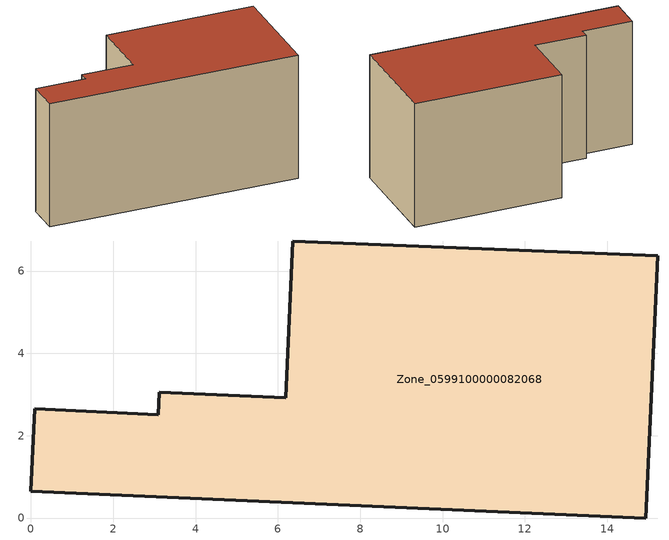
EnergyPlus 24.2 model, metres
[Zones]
Zone_0599100000082068
 floor ground (C_G): 6.19,2.92 6.36,6.73 15.22,6.37 14.94,0 0,0.65 0.09,2.65 3.09,2.51 3.12,3.06 z1.02
 wall outside (C_F): 14.94,0 15.22,6.37 6.36,6.73 6.19,2.92 3.12,3.06 3.09,2.51 0.09,2.65 0,0.65 14.94,0 z1.02:8.72
 roof outside (C_R): 0,0.65 14.94,0 15.22,6.37 6.36,6.73 6.19,2.92 3.12,3.06 3.09,2.51 0.09,2.65 z8.72
[BUILDING]
Pand.0599100000082068: North Axis=0; Terrain=City; Loads Convergence Tolerance Value=0.04; Temperature Convergence Tolerance Value=0.4; Solar Distribution=FullExterior; Maximum Number of Warmup Days=25; Minimum Number of Warmup Days=1
[Site:Location]
Rotterdam.The.Hague.AP_ZH_NLD Design_Conditions: Latitude=51.96; Longitude=4.45; Time Zone=1; Elevation=-4.5
[SITE:GROUNDTEMPERATURE:BUILDINGSURFACE]
18, 18, 18, 18, 18, 18, 18, 18, 18, 18, 18, 18
[MATERIAL] Thermal Absorptance=0.9; Solar Absorptance=0.7; Visible Absorptance=0.7
Name | Roughness | Thickness | Conductivity | Density | Specific Heat
G.TC.1965-1974 | MediumSmooth | 0.15 | 0.882353 | 540 | 1210
F.TC.1965-1974 | Rough | 0.3 | 0.697674 | 1920 | 840
R.TC.1965-1974 | MediumRough | 0.2 | 0.232558 | 1500 | 1000
[CONSTRUCTION]
C_G: G.TC.1965-1974
C_F: F.TC.1965-1974
C_R: R.TC.1965-1974
[ZONE]
Zone_0599100000082068: Type=1; Multiplier=1; Ceiling Height=Autocalculate; Volume=Autocalculate; Floor Area=autocalculate; Part of Total Floor Area=Yes
[ZONEINFILTRATION:DESIGNFLOWRATE]
Infil_Zone_0599100000082068: Zone or ZoneList or Space or SpaceList=Zone_0599100000082068; Schedule=AlwaysOn; Design Flow Rate Calculation Method=Flow/Area; Flow Rate per Floor Area=0.003; Constant Term Coefficient=1; Temperature Term Coefficient=0; Velocity Term Coefficient=0; Velocity Squared Term Coefficient=0
[HVACTEMPLATE:ZONE:IDEALLOADSAIRSYSTEM]
Zone_0599100000082068: Maximum Heating Supply Air Temperature=50; Minimum Cooling Supply Air Temperature=13; Maximum Heating Supply Air Humidity Ratio=0.0156; Minimum Cooling Supply Air Humidity Ratio=0.0077; Heating Limit=NoLimit; Cooling Limit=NoLimit; Dehumidification Control Type=ConstantSensibleHeatRatio; Cooling Sensible Heat Ratio=0.7; Dehumidification Setpoint=60; Humidification Control Type=None; Humidification Setpoint=30; Outdoor Air Method=None; Outdoor Air Flow Rate per Person=0.00944; Outdoor Air Flow Rate per Zone Floor Area=0; Outdoor Air Flow Rate per Zone=0; Demand Controlled Ventilation Type=None; Outdoor Air Economizer Type=NoEconomizer; Heat Recovery Type=None; Sensible Heat Recovery Effectiveness=0.7; Latent Heat Recovery Effectiveness=0.65
[ZONECONTROL:THERMOSTAT]
ThermostatControl_Zone_0599100000082068: Zone or ZoneList=Zone_0599100000082068; Control Type Schedule=DualSetpointControlType; Control 1=Thermostat_Zone_0599100000082068; Temperature Difference Between Cutout And Setpoint=0
[THERMOSTATSETPOINT:DUALSETPOINT]
Thermostat_Zone_0599100000082068: Heating Setpoint Temperature Schedule=HeatingSetpoint_Zone_0599100000082068; Cooling Setpoint Temperature Schedule=CoolingSetpoint_Zone_0599100000082068
[SCHEDULE:COMPACT]
HeatingSetpoint_Zone_0599100000082068: Through: 12/31, For: AllDays, Until: 24:00, 21
CoolingSetpoint_Zone_0599100000082068: Through: 12/31, For: AllDays, Until: 24:00, 24
DualSetpointControlType: Through: 12/31, For: AllDays, Until: 24:00, 4
AlwaysOn: Through: 12/31, For: AllDays, Until: 24:00, 1
